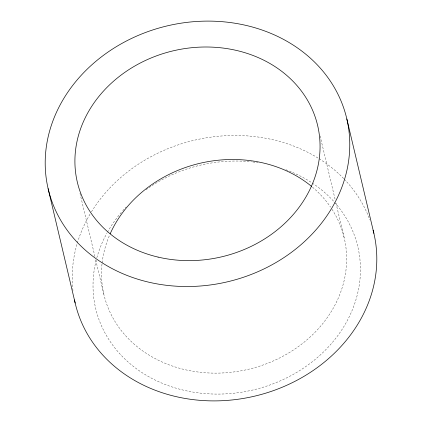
<?xml version="1.0" encoding="UTF-8"?>
<svg xmlns="http://www.w3.org/2000/svg" width="422" height="422" viewBox="0 0 422 422"><rect width="100%" height="100%" fill="white"/><g stroke="black" fill="none" stroke-linecap="round" stroke-linejoin="round"><path stroke-width="0.32" stroke-dasharray="2.11 1.58" d="M320.119 136L335.226 199.922M335.981 203.119L344.294 238.272M79.985 193.36L94.939 256.639M95.699 259.836L103.854 294.35M72.98 290.457A153.371 131.464 -13.3 0 1 77.131 243.737M77.321 243.104A153.371 131.464 -13.3 0 1 90.118 214.017M91.437 211.833A153.371 131.464 -13.3 0 1 318.578 158.392M319.116 158.73A153.371 131.464 -13.3 0 1 343.74 178.627M344.199 179.102A153.371 131.464 -13.3 0 1 369.867 219.909M332.003 209.291A123.446 105.811 -13.3 0 1 248.358 369.303A123.446 105.811 -13.3 0 1 102.055 263.544M102.124 262.906A123.446 105.811 -13.3 0 1 109.662 234.97M312.454 187.146A123.446 105.811 -13.3 0 1 330.59 207.16M334.567 202.323A134.665 115.433 -13.3 0 1 254.26 389.664A134.665 115.433 -13.3 0 1 96.184 260.274M96.844 257.763A134.665 115.433 -13.3 0 1 106.803 233.377M107.425 232.253A134.665 115.433 -13.3 0 1 122.306 211.243M122.728 210.763A134.665 115.433 -13.3 0 1 126.194 206.975M146.096 189.684A134.665 115.433 -13.3 0 1 251.544 161.832M252.81 161.969A134.665 115.433 -13.3 0 1 257.874 162.628M285.868 169.734A134.665 115.433 -13.3 0 1 311.694 182.673M312.233 183.027A134.665 115.433 -13.3 0 1 334.134 201.837"/><path stroke-width="0.63" d="M346.842 118.978A153.371 131.464 -13.3 0 1 148.539 282.133A153.371 131.464 -13.3 0 1 97.06 60.33A153.371 131.464 -13.3 0 1 346.842 118.978L373.881 233.35M48.119 188.65L75.158 303.022M373.117 230.259A153.371 131.464 -13.3 0 1 254.239 396.247A153.371 131.464 -13.3 0 1 74.483 299.915M110.168 233.809A123.446 105.811 -13.3 0 1 311.478 186.334M158.092 257.098A123.446 105.811 -13.3 0 0 317.703 125.777A123.446 105.811 -13.3 0 0 116.657 78.571A123.446 105.811 -13.3 0 0 158.092 257.098"/></g></svg>
